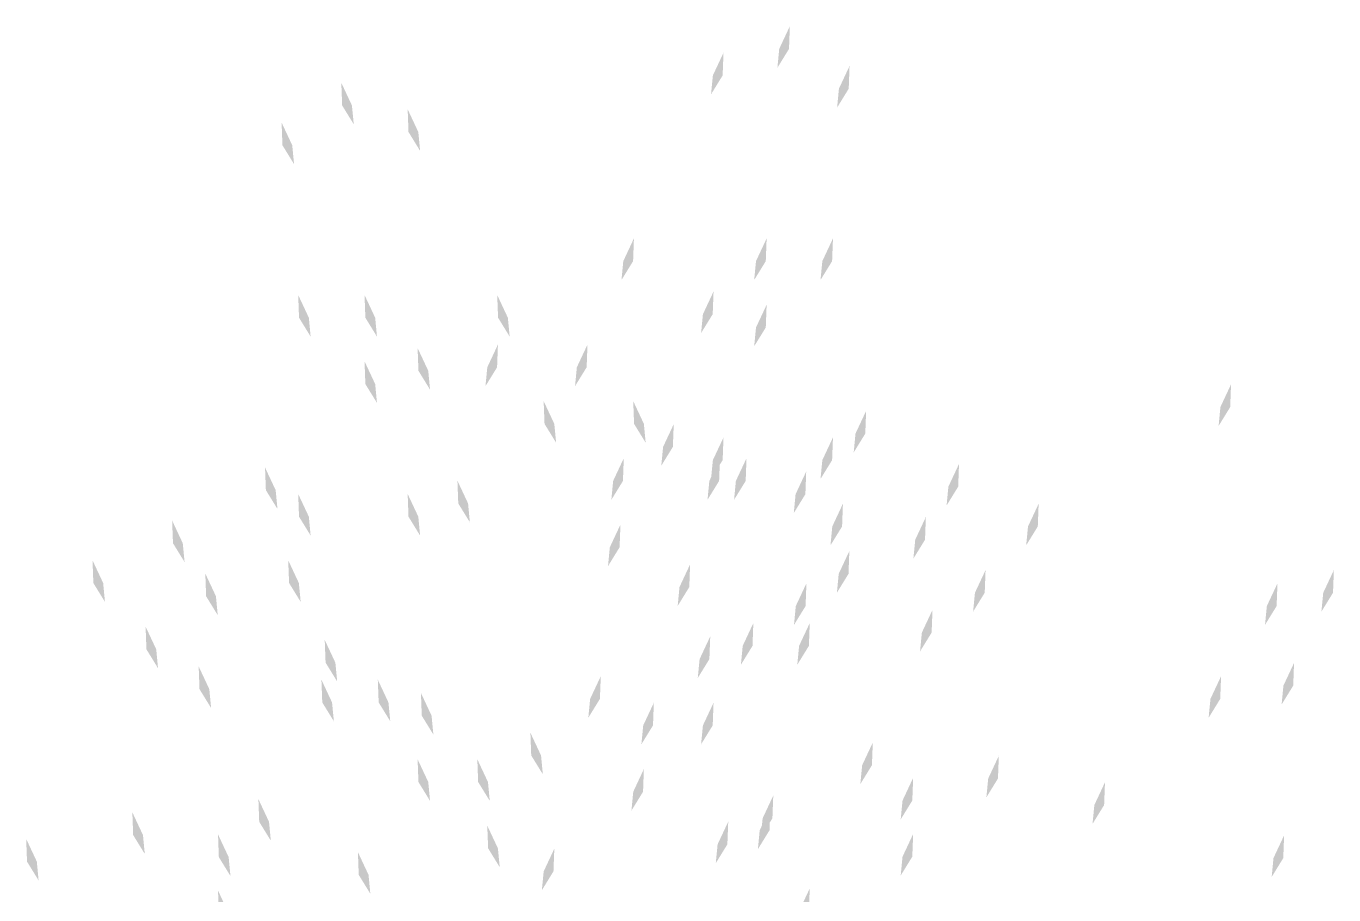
# Model space of a CAD drawing. Header units: inches. Extents: x 2 to 188, y -54 to 24.
# Drawn here: x 19.83 to 21.069, y 22.926 to 23.75 of the extents above; entities that cross this region are included whole.
import ezdxf

# ---------------------------------------------------------------- set-up
doc = ezdxf.new("R2010")
doc.units = ezdxf.units.IN
doc.header["$MEASUREMENT"] = 0
doc.layers.add('artefactos', color=9, linetype='Continuous')

# ---------------------------------------------------------------- blocks, each defined once
blk = doc.blocks.new('A$C79850DA7')
at = {"layer": 'artefactos', "color": 8, "transparency": 33554636}
for points in [[(3.1108, 11.428), (3.08, 11.3622), (3.1084, 11.3622), (3.0748, 11.3077)], [(2.9187, 11.3512), (2.8879, 11.2854), (2.9162, 11.2854), (2.8826, 11.2308)], [(3.2837, 11.3128), (3.2529, 11.247), (3.2813, 11.247), (3.2477, 11.1924)], [(1.8119, 11.2642), (1.8427, 11.1984), (1.8144, 11.1984), (1.848, 11.1439)], [(2.0041, 11.1874), (2.0349, 11.1216), (2.0065, 11.1216), (2.0401, 11.0671)], [(1.639, 11.149), (1.6698, 11.0832), (1.6415, 11.0832), (1.6751, 11.0286)], [(2.6593, 10.8135), (2.6285, 10.7477), (2.6569, 10.7477), (2.6233, 10.6931)], [(3.0436, 10.8135), (3.0128, 10.7477), (3.0411, 10.7477), (3.0075, 10.6931)], [(3.2357, 10.8135), (3.2049, 10.7477), (3.2332, 10.7477), (3.1996, 10.6931)], [(1.6871, 10.6497), (1.7179, 10.5839), (1.6895, 10.5839), (1.7231, 10.5293)], [(1.8792, 10.6497), (1.91, 10.5839), (1.8816, 10.5839), (1.9152, 10.5293)], [(2.2634, 10.6497), (2.2942, 10.5839), (2.2659, 10.5839), (2.2995, 10.5293)], [(2.8899, 10.6598), (2.8591, 10.5941), (2.8874, 10.5941), (2.8538, 10.5395)], [(3.0436, 10.6214), (3.0128, 10.5556), (3.0411, 10.5556), (3.0075, 10.5011)], [(2.0329, 10.496), (2.0637, 10.4303), (2.0353, 10.4303), (2.0689, 10.3757)], [(2.2655, 10.5062), (2.2347, 10.4404), (2.263, 10.4404), (2.2294, 10.3858)], [(2.5248, 10.5062), (2.494, 10.4404), (2.5224, 10.4404), (2.4888, 10.3858)], [(1.8792, 10.4576), (1.91, 10.3918), (1.8816, 10.3918), (1.9152, 10.3373)], [(4.3884, 10.391), (4.3576, 10.3252), (4.386, 10.3252), (4.3524, 10.2706)], [(2.3979, 10.3424), (2.4287, 10.2766), (2.4004, 10.2766), (2.434, 10.222)], [(2.6573, 10.3424), (2.6881, 10.2766), (2.6597, 10.2766), (2.6933, 10.222)], [(3.3317, 10.3141), (3.3009, 10.2484), (3.3293, 10.2484), (3.2957, 10.1938)], [(2.7746, 10.2757), (2.7438, 10.21), (2.7721, 10.21), (2.7385, 10.1554)], [(2.9187, 10.2373), (2.8879, 10.1716), (2.9162, 10.1716), (2.8826, 10.117)], [(3.2357, 10.2373), (3.2049, 10.1716), (3.2332, 10.1716), (3.1996, 10.117)], [(1.591, 10.1503), (1.6218, 10.0846), (1.5935, 10.0846), (1.6271, 10.03)], [(2.6299, 10.177), (2.5991, 10.1113), (2.6275, 10.1113), (2.5939, 10.0567)], [(2.9085, 10.177), (2.8777, 10.1113), (2.906, 10.1113), (2.8724, 10.0567)], [(2.9853, 10.177), (2.9545, 10.1113), (2.9829, 10.1113), (2.9493, 10.0567)], [(3.6007, 10.1605), (3.5699, 10.0947), (3.5983, 10.0947), (3.5647, 10.0402)], [(2.1482, 10.1119), (2.179, 10.0462), (2.1506, 10.0462), (2.1842, 9.9916)], [(3.1582, 10.1386), (3.1274, 10.0728), (3.1558, 10.0728), (3.1222, 10.0183)], [(1.6871, 10.0735), (1.7179, 10.0078), (1.6895, 10.0078), (1.7231, 9.9532)], [(2.0041, 10.0735), (2.0349, 10.0078), (2.0065, 10.0078), (2.0401, 9.9532)], [(3.2645, 10.0453), (3.2337, 9.9795), (3.2621, 9.9795), (3.2285, 9.9249)], [(3.8313, 10.0453), (3.8005, 9.9795), (3.8288, 9.9795), (3.7952, 9.9249)], [(3.5047, 10.0069), (3.4739, 9.9411), (3.5022, 9.9411), (3.4686, 9.8865)], [(1.322, 9.9967), (1.3528, 9.9309), (1.3245, 9.9309), (1.3581, 9.8764)], [(2.6203, 9.985), (2.5895, 9.9192), (2.6178, 9.9192), (2.5842, 9.8646)], [(3.2831, 9.9082), (3.2523, 9.8424), (3.2807, 9.8424), (3.2471, 9.7878)], [(1.0915, 9.8815), (1.1223, 9.8157), (1.0939, 9.8157), (1.1275, 9.7611)], [(1.6582, 9.8815), (1.689, 9.8157), (1.6607, 9.8157), (1.6943, 9.7611)], [(2.822, 9.8698), (2.7912, 9.804), (2.8196, 9.804), (2.786, 9.7494)], [(3.6776, 9.8532), (3.6468, 9.7875), (3.6751, 9.7875), (3.6415, 9.7329)], [(4.6862, 9.8532), (4.6554, 9.7875), (4.6837, 9.7875), (4.6501, 9.7329)], [(1.4181, 9.8431), (1.4489, 9.7773), (1.4205, 9.7773), (1.4541, 9.7227)], [(3.1588, 9.8148), (3.128, 9.749), (3.1564, 9.749), (3.1228, 9.6945)], [(4.5229, 9.8148), (4.4921, 9.749), (4.5204, 9.749), (4.4868, 9.6945)], [(3.5239, 9.738), (3.4931, 9.6722), (3.5214, 9.6722), (3.4878, 9.6177)], [(3.0051, 9.6996), (2.9743, 9.6338), (3.0027, 9.6338), (2.9691, 9.5792)], [(3.1684, 9.6996), (3.1376, 9.6338), (3.166, 9.6338), (3.1324, 9.5792)], [(1.2452, 9.6894), (1.276, 9.6237), (1.2476, 9.6237), (1.2812, 9.5691)], [(2.8803, 9.6612), (2.8495, 9.5954), (2.8778, 9.5954), (2.8442, 9.5408)], [(1.7639, 9.651), (1.7947, 9.5852), (1.7664, 9.5852), (1.8, 9.5307)], [(4.5709, 9.5844), (4.5401, 9.5186), (4.5685, 9.5186), (4.5349, 9.464)], [(1.3989, 9.5742), (1.4297, 9.5084), (1.4013, 9.5084), (1.4349, 9.4539)], [(2.5633, 9.546), (2.5325, 9.4802), (2.5608, 9.4802), (2.5272, 9.4256)], [(4.3596, 9.546), (4.3288, 9.4802), (4.3571, 9.4802), (4.3235, 9.4256)], [(1.7543, 9.5358), (1.7851, 9.47), (1.7568, 9.47), (1.7904, 9.4154)], [(1.9176, 9.5358), (1.9484, 9.47), (1.9201, 9.47), (1.9537, 9.4154)], [(2.0425, 9.4974), (2.0733, 9.4316), (2.0449, 9.4316), (2.0785, 9.377)], [(2.717, 9.4691), (2.6862, 9.4034), (2.7145, 9.4034), (2.6809, 9.3488)], [(2.8899, 9.4691), (2.8591, 9.4034), (2.8874, 9.4034), (2.8538, 9.3488)], [(2.3595, 9.3822), (2.3903, 9.3164), (2.3619, 9.3164), (2.3955, 9.2618)], [(3.351, 9.3539), (3.3202, 9.2881), (3.3485, 9.2881), (3.3149, 9.2336)], [(2.0329, 9.3053), (2.0637, 9.2396), (2.0353, 9.2396), (2.0689, 9.185)], [(2.2058, 9.3053), (2.2366, 9.2396), (2.2082, 9.2396), (2.2418, 9.185)], [(3.716, 9.3155), (3.6852, 9.2497), (3.7135, 9.2497), (3.6799, 9.1951)], [(2.6881, 9.2771), (2.6573, 9.2113), (2.6857, 9.2113), (2.6521, 9.1567)], [(3.4679, 9.2516), (3.4371, 9.1858), (3.4654, 9.1858), (3.4318, 9.1313)], [(4.0234, 9.2387), (3.9926, 9.1729), (4.0209, 9.1729), (3.9873, 9.1183)], [(1.5718, 9.1901), (1.6026, 9.1243), (1.5742, 9.1243), (1.6078, 9.0698)], [(3.0543, 9.1655), (3.0235, 9.0997), (3.0519, 9.0997), (3.0183, 9.0451)], [(3.0628, 9.2003), (3.032, 9.1345), (3.0603, 9.1345), (3.0267, 9.0799)], [(1.2068, 9.1517), (1.2376, 9.0859), (1.2092, 9.0859), (1.2428, 9.0313)], [(2.2346, 9.1133), (2.2654, 9.0475), (2.2371, 9.0475), (2.2707, 8.9929)], [(2.9324, 9.1248), (2.9016, 9.0591), (2.9299, 9.0591), (2.8963, 9.0045)], [(3.4679, 9.0891), (3.4371, 9.0233), (3.4654, 9.0233), (3.4318, 8.9688)], [(0.8994, 9.0749), (0.9302, 9.0091), (0.9018, 9.0091), (0.9354, 8.9545)], [(1.4549, 9.0878), (1.4857, 9.022), (1.4573, 9.022), (1.4909, 8.9675)], [(4.5421, 9.085), (4.5113, 9.0193), (4.5397, 9.0193), (4.5061, 8.9647)], [(1.86, 9.0365), (1.8908, 8.9707), (1.8624, 8.9707), (1.896, 8.9161)], [(2.4288, 9.0466), (2.398, 8.9809), (2.4263, 8.9809), (2.3927, 8.9263)], [(1.4549, 8.9253), (1.4857, 8.8595), (1.4573, 8.8595), (1.4909, 8.805)], [(3.1684, 8.9314), (3.1376, 8.8656), (3.166, 8.8656), (3.1324, 8.8111)]]:
    blk.add_solid(points, dxfattribs=at)

msp = doc.modelspace()

# ---------------------------------------------------------------- block references
at = {"layer": 'artefactos', "xscale": 0.3273856185017764, "yscale": 0.3273856185017764, "zscale": 0.3273856185017764}
msp.add_blockref('A$C79850DA7', (19.5351, 20.0084), dxfattribs=at)

doc.saveas('drawing.dxf')
